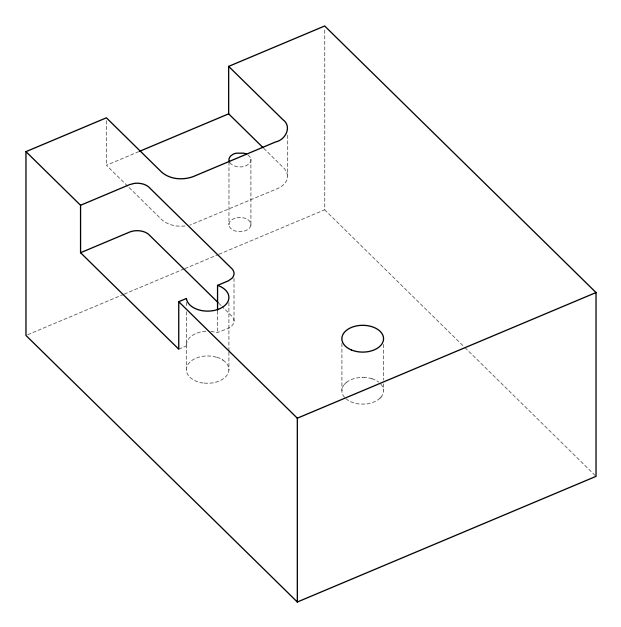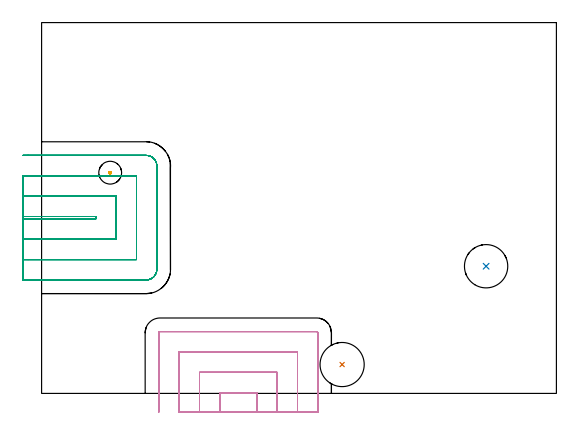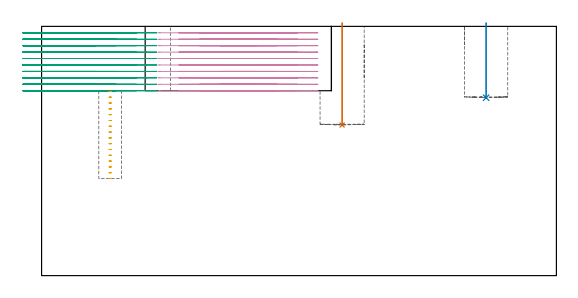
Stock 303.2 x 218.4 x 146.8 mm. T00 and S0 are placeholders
(PLAN: 5 operations, 3 tool changes, 35.3 min)
(1 INDEXABLE_INSERT_DRILL_BLIND_HOLE_FROM_SOLID | STEP1POCKET | NXT0302_023 | 0.24 min | 30668 mm3)
(2 INDEXABLE_INSERT_DRILL_BLIND_HOLE_FROM_SOLID_1 | STEP1POCKET_2 | NXT0302_022 | 0.18 min | 21282 mm3)
(3 MILL_SLOT | SLOT_PARTIAL_RECTANGULAR | NXT0201_012 | Follow Part, ap 4, ae 75% | 17.64 min | 253872 mm3)
(4 MILL_SLOT_1 | SLOT_PARTIAL_RECTANGULAR_1 | NXT0201_012 | Follow Part, ap 4, ae 75% | 16.77 min | 179292 mm3)
(5 MILL_BLIND_HOLE_FROM_SOLID_MATERIAL | STEP1POCKET_1 | NXT0201_011 | Spiral | 0.44 min | 7272 mm3)
(TOOL NXT0302_023 | Index. Insert Drill 26mm [880-D2600L32-05] | D26 PA176 FL130 Z2)
(TOOL NXT0302_022 | Index. Insert Drill 25.5mm [880-D2550L25-03] | D25.5 PA176 FL77 Z2)
(TOOL NXT0201_012 | ENDMILL 16mm [2P460-1600-NA 1630] | D16 FL38 Z6)
(TOOL NXT0201_011 | ENDMILL 12mm [2P460-1200-NA 1630] | D12 FL38 Z6)
(OP 1 INDEXABLE_INSERT_DRILL_BLIND_HOLE_FROM_SOLID)
G17 G21 G94 G90
T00 M6
G54
G17 G0 G90 X177. Y17. S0 M3
G43 Z156.8 H1
G94 G81 G98 Z88.7 F250. R148.8
G80
M5
M2
(OP 2 INDEXABLE_INSERT_DRILL_BLIND_HOLE_FROM_SOLID_1)
G17 G21 G94 G90
T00 M6
G54
G17 G0 G90 X261.8 Y74.9 S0 M3
G43 Z156.8 H1
G94 G81 G98 Z104.8 F250. R148.8
G80
M5
M2
(OP 3 MILL_SLOT)
G17 G21 G94 G90
T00 M6
G54
G17 G0 G90 X-11. Y102.8 S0 M3
G43 Z156.8 H1
Z143.01
G94 G1 X-8. F250.
X31.9 F500.
Y104.2
X-8.
X-11. F250.
Y90.8
X-8.
X43.9 F500.
Y116.2
X-8.
X-11. F250.
Y78.8
X-8.
X55.9 F500.
Y128.2
X-8.
X-11. F250.
Y66.8
X-8.
X61.6 F500.
G3 X67.9 Y73.1 R6.3
G1 Y133.9
G3 X61.6 Y140.2 R6.3
G1 X-8.
X-11. F250.
G0 Y102.8 Z139.22
G1 X-8.
X31.9 F500.
Y104.2
X-8.
X-11. F250.
Y90.8
X-8.
X43.9 F500.
Y116.2
X-8.
X-11. F250.
Y78.8
X-8.
X55.9 F500.
Y128.2
X-8.
X-11. F250.
Y66.8
X-8.
X61.6 F500.
G3 X67.9 Y73.1 R6.3
G1 Y133.9
G3 X61.6 Y140.2 R6.3
G1 X-8.
X-11. F250.
G0 Y102.8 Z135.43
G1 X-8.
X31.9 F500.
Y104.2
X-8.
X-11. F250.
Y90.8
X-8.
X43.9 F500.
Y116.2
X-8.
X-11. F250.
Y78.8
X-8.
X55.9 F500.
Y128.2
X-8.
X-11. F250.
Y66.8
X-8.
X61.6 F500.
G3 X67.9 Y73.1 R6.3
G1 Y133.9
G3 X61.6 Y140.2 R6.3
G1 X-8.
X-11. F250.
G0 Y102.8 Z131.64
G1 X-8.
X31.9 F500.
Y104.2
X-8.
X-11. F250.
Y90.8
X-8.
X43.9 F500.
Y116.2
X-8.
X-11. F250.
Y78.8
X-8.
X55.9 F500.
Y128.2
X-8.
X-11. F250.
Y66.8
X-8.
X61.6 F500.
G3 X67.9 Y73.1 R6.3
G1 Y133.9
G3 X61.6 Y140.2 R6.3
G1 X-8.
X-11. F250.
G0 Y102.8 Z127.85
G1 X-8.
X31.9 F500.
Y104.2
X-8.
X-11. F250.
Y90.8
X-8.
X43.9 F500.
Y116.2
X-8.
X-11. F250.
Y78.8
X-8.
X55.9 F500.
Y128.2
X-8.
X-11. F250.
Y66.8
X-8.
X61.6 F500.
G3 X67.9 Y73.1 R6.3
G1 Y133.9
G3 X61.6 Y140.2 R6.3
G1 X-8.
X-11. F250.
G0 Y102.8 Z124.06
G1 X-8.
X31.9 F500.
Y104.2
X-8.
X-11. F250.
Y90.8
X-8.
X43.9 F500.
Y116.2
X-8.
X-11. F250.
Y78.8
X-8.
X55.9 F500.
Y128.2
X-8.
X-11. F250.
Y66.8
X-8.
X61.6 F500.
G3 X67.9 Y73.1 R6.3
G1 Y133.9
G3 X61.6 Y140.2 R6.3
G1 X-8.
X-11. F250.
G0 Y102.8 Z120.27
G1 X-8.
X31.9 F500.
Y104.2
X-8.
X-11. F250.
Y90.8
X-8.
X43.9 F500.
Y116.2
X-8.
X-11. F250.
Y78.8
X-8.
X55.9 F500.
Y128.2
X-8.
X-11. F250.
Y66.8
X-8.
X61.6 F500.
G3 X67.9 Y73.1 R6.3
G1 Y133.9
G3 X61.6 Y140.2 R6.3
G1 X-8.
X-11. F250.
G0 Y102.8 Z116.48
G1 X-8.
X31.9 F500.
Y104.2
X-8.
X-11. F250.
Y90.8
X-8.
X43.9 F500.
Y116.2
X-8.
X-11. F250.
Y78.8
X-8.
X55.9 F500.
Y128.2
X-8.
X-11. F250.
Y66.8
X-8.
X61.6 F500.
G3 X67.9 Y73.1 R6.3
G1 Y133.9
G3 X61.6 Y140.2 R6.3
G1 X-8.
X-11. F250.
G0 Y102.8 Z112.69
G1 X-8.
X31.9 F500.
Y104.2
X-8.
X-11. F250.
Y90.8
X-8.
X43.9 F500.
Y116.2
X-8.
X-11. F250.
Y78.8
X-8.
X55.9 F500.
Y128.2
X-8.
X-11. F250.
Y66.8
X-8.
X61.6 F500.
G3 X67.9 Y73.1 R6.3
G1 Y133.9
G3 X61.6 Y140.2 R6.3
G1 X-8.
X-11. F250.
G0 Y102.8 Z108.9
G1 X-8.
X31.9 F500.
Y104.2
X-8.
X-11. F250.
Y90.8
X-8.
X43.9 F500.
Y116.2
X-8.
X-11. F250.
Y78.8
X-8.
X55.9 F500.
Y128.2
X-8.
X-11. F250.
Y66.8
X-8.
X61.6 F500.
G3 X67.9 Y73.1 R6.3
G1 Y133.9
G3 X61.6 Y140.2 R6.3
G1 X-8.
X-11. F250.
G0 Z156.8
M5
M2
(OP 4 MILL_SLOT_1)
G17 G21 G94 G90
T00 M6
G54
G17 G0 G90 X126.7 Y-11. S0 M3
G43 Z156.8 H1
Z143.01
G94 G1 Y-8. F250.
Y0.4 F500.
X105.
Y-8.
Y-11. F250.
X138.7
Y-8.
Y12.4 F500.
X93.
Y-8.
Y-11. F250.
X150.7
Y-8.
Y24.4 F500.
X81.
Y-8.
Y-11. F250.
X162.7
Y-8.
Y35.7 F500.
G3 X162. Y36.4 R0.7
G1 X69.7
G3 X69. Y35.7 R0.7
G1 Y-8.
Y-11. F250.
G0 X126.7 Z139.22
G1 Y-8.
Y0.4 F500.
X105.
Y-8.
Y-11. F250.
X138.7
Y-8.
Y12.4 F500.
X93.
Y-8.
Y-11. F250.
X150.7
Y-8.
Y24.4 F500.
X81.
Y-8.
Y-11. F250.
X162.7
Y-8.
Y35.7 F500.
G3 X162. Y36.4 R0.7
G1 X69.7
G3 X69. Y35.7 R0.7
G1 Y-8.
Y-11. F250.
G0 X126.7 Z135.43
G1 Y-8.
Y0.4 F500.
X105.
Y-8.
Y-11. F250.
X138.7
Y-8.
Y12.4 F500.
X93.
Y-8.
Y-11. F250.
X150.7
Y-8.
Y24.4 F500.
X81.
Y-8.
Y-11. F250.
X162.7
Y-8.
Y35.7 F500.
G3 X162. Y36.4 R0.7
G1 X69.7
G3 X69. Y35.7 R0.7
G1 Y-8.
Y-11. F250.
G0 X126.7 Z131.64
G1 Y-8.
Y0.4 F500.
X105.
Y-8.
Y-11. F250.
X138.7
Y-8.
Y12.4 F500.
X93.
Y-8.
Y-11. F250.
X150.7
Y-8.
Y24.4 F500.
X81.
Y-8.
Y-11. F250.
X162.7
Y-8.
Y35.7 F500.
G3 X162. Y36.4 R0.7
G1 X69.7
G3 X69. Y35.7 R0.7
G1 Y-8.
Y-11. F250.
G0 X126.7 Z127.85
G1 Y-8.
Y0.4 F500.
X105.
Y-8.
Y-11. F250.
X138.7
Y-8.
Y12.4 F500.
X93.
Y-8.
Y-11. F250.
X150.7
Y-8.
Y24.4 F500.
X81.
Y-8.
Y-11. F250.
X162.7
Y-8.
Y35.7 F500.
G3 X162. Y36.4 R0.7
G1 X69.7
G3 X69. Y35.7 R0.7
G1 Y-8.
Y-11. F250.
G0 X126.7 Z124.06
G1 Y-8.
Y0.4 F500.
X105.
Y-8.
Y-11. F250.
X138.7
Y-8.
Y12.4 F500.
X93.
Y-8.
Y-11. F250.
X150.7
Y-8.
Y24.4 F500.
X81.
Y-8.
Y-11. F250.
X162.7
Y-8.
Y35.7 F500.
G3 X162. Y36.4 R0.7
G1 X69.7
G3 X69. Y35.7 R0.7
G1 Y-8.
Y-11. F250.
G0 X126.7 Z120.27
G1 Y-8.
Y0.4 F500.
X105.
Y-8.
Y-11. F250.
X138.7
Y-8.
Y12.4 F500.
X93.
Y-8.
Y-11. F250.
X150.7
Y-8.
Y24.4 F500.
X81.
Y-8.
Y-11. F250.
X162.7
Y-8.
Y35.7 F500.
G3 X162. Y36.4 R0.7
G1 X69.7
G3 X69. Y35.7 R0.7
G1 Y-8.
Y-11. F250.
G0 X126.7 Z116.48
G1 Y-8.
Y0.4 F500.
X105.
Y-8.
Y-11. F250.
X138.7
Y-8.
Y12.4 F500.
X93.
Y-8.
Y-11. F250.
X150.7
Y-8.
Y24.4 F500.
X81.
Y-8.
Y-11. F250.
X162.7
Y-8.
Y35.7 F500.
G3 X162. Y36.4 R0.7
G1 X69.7
G3 X69. Y35.7 R0.7
G1 Y-8.
Y-11. F250.
G0 X126.7 Z112.69
G1 Y-8.
Y0.4 F500.
X105.
Y-8.
Y-11. F250.
X138.7
Y-8.
Y12.4 F500.
X93.
Y-8.
Y-11. F250.
X150.7
Y-8.
Y24.4 F500.
X81.
Y-8.
Y-11. F250.
X162.7
Y-8.
Y35.7 F500.
G3 X162. Y36.4 R0.7
G1 X69.7
G3 X69. Y35.7 R0.7
G1 Y-8.
Y-11. F250.
G0 X126.7 Z108.9
G1 Y-8.
Y0.4 F500.
X105.
Y-8.
Y-11. F250.
X138.7
Y-8.
Y12.4 F500.
X93.
Y-8.
Y-11. F250.
X150.7
Y-8.
Y24.4 F500.
X81.
Y-8.
Y-11. F250.
X162.7
Y-8.
Y35.7 F500.
G3 X162. Y36.4 R0.7
G1 X69.7
G3 X69. Y35.7 R0.7
G1 Y-8.
Y-11. F250.
G0 Z156.8
M5
M2
(OP 5 MILL_BLIND_HOLE_FROM_SOLID_MATERIAL)
G17 G21 G94 G90
T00 M6
G54
G17 G0 G90 X40.4 Y130. S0 M3
G43 Z156.8 H1
Z108.481
G94 G3 X40.75 Y130.35 R0.35 F250.
X40.4 Y130.7 R0.35
X39.7 Y130. R0.7
X40.4 Y130.7 R-0.7
X40.05 Y130.35 R0.35
X40.4 Y130. R0.35
G0 Z105.063
G3 X40.75 Y130.35 R0.35
X40.4 Y130.7 R0.35
X39.7 Y130. R0.7
X40.4 Y130.7 R-0.7
X40.05 Y130.35 R0.35
X40.4 Y130. R0.35
G0 Z101.644
G3 X40.75 Y130.35 R0.35
X40.4 Y130.7 R0.35
X39.7 Y130. R0.7
X40.4 Y130.7 R-0.7
X40.05 Y130.35 R0.35
X40.4 Y130. R0.35
G0 Z98.225
G3 X40.75 Y130.35 R0.35
X40.4 Y130.7 R0.35
X39.7 Y130. R0.7
X40.4 Y130.7 R-0.7
X40.05 Y130.35 R0.35
X40.4 Y130. R0.35
G0 Z94.806
G3 X40.75 Y130.35 R0.35
X40.4 Y130.7 R0.35
X39.7 Y130. R0.7
X40.4 Y130.7 R-0.7
X40.05 Y130.35 R0.35
X40.4 Y130. R0.35
G0 Z91.388
G3 X40.75 Y130.35 R0.35
X40.4 Y130.7 R0.35
X39.7 Y130. R0.7
X40.4 Y130.7 R-0.7
X40.05 Y130.35 R0.35
X40.4 Y130. R0.35
G0 Z87.969
G3 X40.75 Y130.35 R0.35
X40.4 Y130.7 R0.35
X39.7 Y130. R0.7
X40.4 Y130.7 R-0.7
X40.05 Y130.35 R0.35
X40.4 Y130. R0.35
G0 Z84.55
G3 X40.75 Y130.35 R0.35
X40.4 Y130.7 R0.35
X39.7 Y130. R0.7
X40.4 Y130.7 R-0.7
X40.05 Y130.35 R0.35
X40.4 Y130. R0.35
G0 Z81.131
G3 X40.75 Y130.35 R0.35
X40.4 Y130.7 R0.35
X39.7 Y130. R0.7
X40.4 Y130.7 R-0.7
X40.05 Y130.35 R0.35
X40.4 Y130. R0.35
G0 Z77.713
G3 X40.75 Y130.35 R0.35
X40.4 Y130.7 R0.35
X39.7 Y130. R0.7
X40.4 Y130.7 R-0.7
X40.05 Y130.35 R0.35
X40.4 Y130. R0.35
G0 Z74.294
G3 X40.75 Y130.35 R0.35
X40.4 Y130.7 R0.35
X39.7 Y130. R0.7
X40.4 Y130.7 R-0.7
X40.05 Y130.35 R0.35
X40.4 Y130. R0.35
G0 Z70.875
G3 X40.75 Y130.35 R0.35
X40.4 Y130.7 R0.35
X39.7 Y130. R0.7
X40.4 Y130.7 R-0.7
X40.05 Y130.35 R0.35
X40.4 Y130. R0.35
G0 Z67.456
G3 X40.75 Y130.35 R0.35
X40.4 Y130.7 R0.35
X39.7 Y130. R0.7
X40.4 Y130.7 R-0.7
X40.05 Y130.35 R0.35
X40.4 Y130. R0.35
G0 Z64.038
G3 X40.75 Y130.35 R0.35
X40.4 Y130.7 R0.35
X39.7 Y130. R0.7
X40.4 Y130.7 R-0.7
X40.05 Y130.35 R0.35
X40.4 Y130. R0.35
G0 Z60.619
G3 X40.75 Y130.35 R0.35
X40.4 Y130.7 R0.35
X39.7 Y130. R0.7
X40.4 Y130.7 R-0.7
X40.05 Y130.35 R0.35
X40.4 Y130. R0.35
G0 Z57.2
G3 X40.75 Y130.35 R0.35
X40.4 Y130.7 R0.35
X39.7 Y130. R0.7
X40.4 Y130.7 R-0.7
X40.05 Y130.35 R0.35
X40.4 Y130. R0.35
G0 Z156.8
M5
M2
